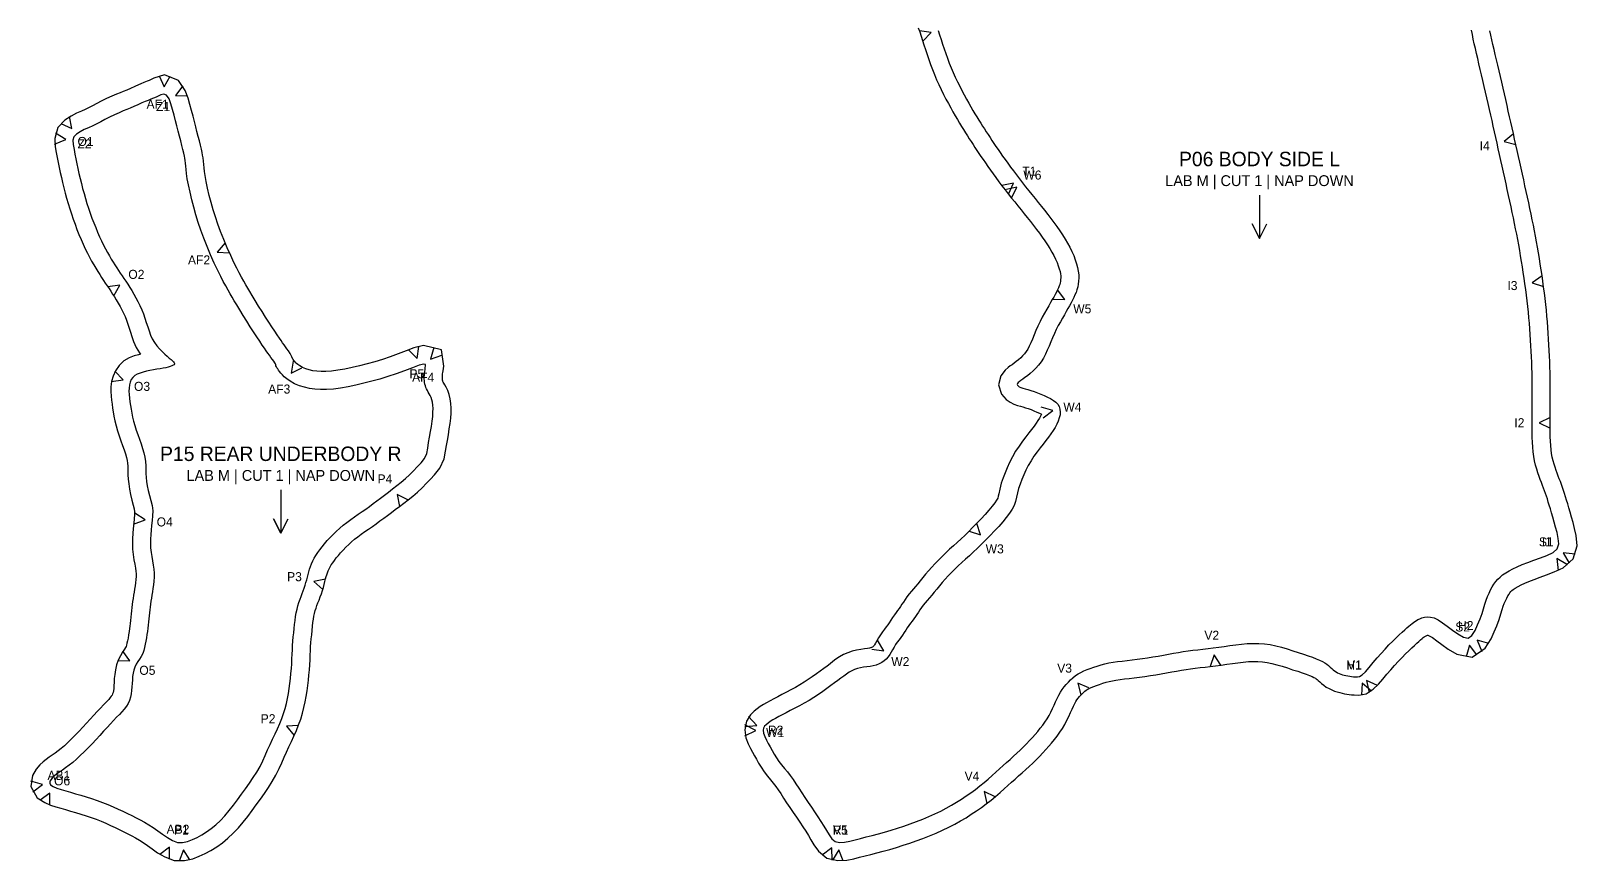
# Model space of a CAD drawing. Header units: millimetres. Extents: x 10 to 1500, y 0 to 642.
# Drawn here: x 759.7 to 1188.1, y -0.1 to 229.9 of the extents above; entities that cross this region are included whole.
import ezdxf
from ezdxf.enums import TextEntityAlignment as Align

# ---------------------------------------------------------------- set-up
doc = ezdxf.new("R2010")
doc.units = ezdxf.units.MM
for name, color, linetype in [('CUT', 1, 'Continuous'), ('LABEL', 7, 'Continuous'), ('NOTCH', 3, 'Continuous'), ('STITCH_REF', 8, 'Continuous')]:
    doc.layers.add(name, color=color, linetype=linetype)

msp = doc.modelspace()

# ---------------------------------------------------------------- linework, layer by layer
at = {"layer": 'CUT'}
msp.add_lwpolyline([(1005.55, 230.77), (1005.95, 229.65), (1006.34, 228.48), (1006.73, 227.28), (1007.14, 226.03), (1007.56, 224.73), (1008, 223.38), (1008.47, 222.01), (1008.97, 220.61), (1009.5, 219.21), (1010.06, 217.8), (1010.65, 216.4), (1011.27, 215.02), (1011.91, 213.66), (1012.57, 212.33), (1013.23, 211.04), (1013.9, 209.8), (1014.55, 208.61), (1015.18, 207.47), (1015.8, 206.39), (1016.4, 205.36), (1016.99, 204.38), (1017.55, 203.45), (1018.1, 202.56), (1018.63, 201.7), (1019.16, 200.87), (1019.69, 200.05), (1020.21, 199.24), (1020.74, 198.43), (1021.27, 197.63), (1021.81, 196.81), (1022.36, 195.98), (1022.93, 195.13), (1023.53, 194.25), (1024.17, 193.32), (1024.84, 192.36), (1025.55, 191.36), (1026.29, 190.33), (1027.08, 189.25), (1027.89, 188.14), (1028.74, 187.01), (1029.61, 185.87), (1030.5, 184.73), (1031.39, 183.61), (1032.27, 182.51), (1033.16, 181.42), (1034.03, 180.34), (1034.9, 179.26), (1035.77, 178.18), (1036.63, 177.1), (1037.48, 176.02), (1038.31, 174.93), (1039.12, 173.85), (1039.9, 172.79), (1040.63, 171.73), (1041.34, 170.67), (1041.99, 169.64), (1042.58, 168.65), (1043.1, 167.67), (1043.58, 166.69), (1044, 165.73), (1044.36, 164.82), (1044.63, 163.98), (1044.83, 163.23), (1044.96, 162.59), (1045.02, 162.04), (1045.03, 161.53), (1045, 161), (1044.94, 160.52), (1044.86, 160.1), (1044.75, 159.69), (1044.59, 159.24), (1044.38, 158.72), (1044.12, 158.15), (1043.82, 157.53), (1043.48, 156.87), (1043.1, 156.18), (1042.69, 155.45), (1042.23, 154.65), (1041.71, 153.76), (1041.14, 152.77), (1040.54, 151.7), (1039.93, 150.56), (1039.32, 149.37), (1038.73, 148.13), (1038.17, 146.88), (1037.65, 145.66), (1037.17, 144.51), (1036.73, 143.47), (1036.3, 142.56), (1035.88, 141.77), (1035.45, 141.08), (1034.98, 140.45), (1034.48, 139.87), (1033.93, 139.32), (1033.34, 138.8), (1032.72, 138.3), (1032.11, 137.84), (1031.56, 137.43), (1031.06, 137.08), (1030.48, 136.66), (1029.59, 135.91), (1028.44, 134.38), (1027.82, 131.83), (1028.59, 129.25), (1029.91, 127.76), (1031.02, 127), (1032.07, 126.49), (1033.05, 126.16), (1033.84, 125.94), (1034.52, 125.74), (1035.25, 125.51), (1036.03, 125.25), (1036.82, 124.97), (1037.62, 124.66), (1038.43, 124.31), (1039.18, 123.97), (1039.7, 123.7), (1039.46, 123.18), (1039.13, 122.58), (1038.72, 121.92), (1038.21, 121.18), (1037.63, 120.37), (1036.96, 119.5), (1036.2, 118.53), (1035.34, 117.43), (1034.41, 116.2), (1033.47, 114.86), (1032.54, 113.43), (1031.66, 111.91), (1030.86, 110.35), (1030.18, 108.83), (1029.61, 107.42), (1029.08, 106.07), (1028.54, 104.56), (1028.13, 102.95), (1027.9, 101.68), (1027.74, 100.96), (1027.56, 100.48), (1027.26, 99.91), (1026.75, 99.15), (1026.03, 98.2), (1025.13, 97.11), (1024.13, 95.96), (1023.03, 94.76), (1021.89, 93.57), (1020.71, 92.38), (1019.56, 91.23), (1018.45, 90.14), (1017.41, 89.15), (1016.37, 88.2), (1015.31, 87.25), (1014.24, 86.29), (1013.18, 85.31), (1012.14, 84.31), (1011.13, 83.29), (1010.18, 82.29), (1009.29, 81.31), (1008.44, 80.35), (1007.61, 79.41), (1006.82, 78.47), (1006.08, 77.57), (1005.41, 76.74), (1004.81, 76.01), (1004.25, 75.34), (1003.67, 74.66), (1003.04, 73.91), (1002.43, 73.1), (1001.89, 72.32), (1001.44, 71.64), (1001.03, 71.03), (1000.64, 70.45), (1000.25, 69.88), (999.84, 69.3), (999.41, 68.72), (998.94, 68.08), (998.42, 67.36), (997.92, 66.61), (997.48, 65.93), (997.09, 65.35), (996.7, 64.8), (996.23, 64.18), (995.66, 63.41), (995.09, 62.55), (994.57, 61.73), (994.11, 60.93), (993.74, 60.26), (993.48, 59.82), (993.3, 59.58), (993.15, 59.41), (993.01, 59.28), (992.84, 59.17), (992.62, 59.05), (992.36, 58.95), (992.01, 58.86), (991.48, 58.77), (990.69, 58.68), (989.67, 58.55), (988.49, 58.34), (987.27, 58.04), (986.06, 57.62), (984.88, 57.09), (983.76, 56.46), (982.77, 55.79), (981.92, 55.16), (981.12, 54.55), (980.29, 53.93), (979.38, 53.27), (978.39, 52.54), (977.33, 51.77), (976.21, 50.96), (975.08, 50.17), (973.95, 49.43), (972.78, 48.72), (971.54, 48.02), (970.28, 47.33), (969.03, 46.67), (967.81, 46.03), (966.64, 45.43), (965.54, 44.86), (964.51, 44.3), (963.55, 43.77), (962.66, 43.25), (961.8, 42.7), (960.94, 42.1), (960.08, 41.4), (959.09, 40.42), (957.94, 38.67), (957.47, 36.21), (957.82, 34.04), (958.42, 32.41), (959.05, 31.12), (959.64, 30.04), (960.19, 29.08), (960.73, 28.11), (961.33, 27.05), (962.03, 25.86), (962.86, 24.61), (963.76, 23.4), (964.64, 22.35), (965.4, 21.44), (966.08, 20.58), (966.74, 19.64), (967.45, 18.57), (968.24, 17.34), (969.09, 16.03), (969.99, 14.69), (970.89, 13.35), (971.8, 12.02), (972.71, 10.69), (973.57, 9.41), (974.38, 8.17), (975.13, 6.97), (975.84, 5.77), (976.64, 4.41), (977.91, 2.6), (980.25, 0.73), (983.25, 0), (985.74, 0.14), (987.68, 0.52), (989.29, 0.93), (990.81, 1.31), (992.38, 1.71), (994.06, 2.14), (995.82, 2.6), (997.64, 3.12), (999.5, 3.67), (1001.35, 4.25), (1003.19, 4.86), (1005.02, 5.5), (1006.85, 6.16), (1008.68, 6.86), (1010.5, 7.62), (1012.29, 8.42), (1014.02, 9.26), (1015.69, 10.12), (1017.27, 11.01), (1018.79, 11.91), (1020.26, 12.84), (1021.68, 13.79), (1023.06, 14.76), (1024.4, 15.76), (1025.72, 16.77), (1027, 17.81), (1028.22, 18.86), (1029.36, 19.87), (1030.41, 20.83), (1031.41, 21.73), (1032.39, 22.6), (1033.36, 23.47), (1034.34, 24.34), (1035.33, 25.23), (1036.31, 26.12), (1037.29, 27.04), (1038.24, 27.97), (1039.16, 28.9), (1040.04, 29.84), (1040.89, 30.76), (1041.71, 31.68), (1042.5, 32.6), (1043.28, 33.54), (1044.05, 34.53), (1044.79, 35.57), (1045.49, 36.65), (1046.14, 37.77), (1046.74, 38.89), (1047.28, 39.99), (1047.75, 41.02), (1048.18, 41.97), (1048.56, 42.83), (1048.92, 43.56), (1049.23, 44.14), (1049.52, 44.59), (1049.83, 45), (1050.24, 45.47), (1050.75, 46.01), (1051.27, 46.53), (1051.71, 46.94), (1052.05, 47.23), (1052.39, 47.45), (1052.86, 47.7), (1053.48, 47.99), (1054.19, 48.29), (1054.93, 48.57), (1055.75, 48.85), (1056.66, 49.15), (1057.59, 49.43), (1058.45, 49.67), (1059.33, 49.86), (1060.33, 50.02), (1061.46, 50.18), (1062.7, 50.34), (1064.02, 50.5), (1065.4, 50.67), (1066.84, 50.85), (1068.33, 51.05), (1069.86, 51.27), (1071.38, 51.51), (1072.89, 51.77), (1074.37, 52.03), (1075.78, 52.29), (1077.14, 52.54), (1078.46, 52.77), (1079.75, 52.97), (1081.02, 53.16), (1082.29, 53.33), (1083.62, 53.49), (1085.01, 53.66), (1086.45, 53.83), (1087.93, 54.01), (1089.47, 54.21), (1091.03, 54.43), (1092.6, 54.65), (1094.13, 54.86), (1095.6, 55.03), (1097.02, 55.15), (1098.38, 55.21), (1099.67, 55.19), (1100.93, 55.1), (1102.2, 54.92), (1103.52, 54.65), (1104.9, 54.3), (1106.34, 53.87), (1107.81, 53.41), (1109.28, 52.92), (1110.68, 52.46), (1111.95, 52.03), (1113.05, 51.65), (1113.95, 51.3), (1114.65, 51.01), (1115.19, 50.74), (1115.57, 50.53), (1115.81, 50.37), (1116.05, 50.18), (1116.36, 49.91), (1116.77, 49.54), (1117.29, 49.09), (1117.9, 48.6), (1118.6, 48.11), (1119.35, 47.67), (1120.11, 47.3), (1120.87, 46.99), (1121.61, 46.75), (1122.32, 46.55), (1123.01, 46.39), (1123.68, 46.26), (1124.32, 46.16), (1124.95, 46.07), (1125.59, 45.99), (1126.35, 45.92), (1127.61, 45.88), (1129.62, 46.27), (1131.6, 47.48), (1133.07, 48.91), (1134.28, 50.3), (1135.4, 51.63), (1136.48, 52.9), (1137.54, 54.1), (1138.58, 55.25), (1139.58, 56.31), (1140.54, 57.29), (1141.43, 58.18), (1142.26, 58.97), (1143, 59.66), (1143.66, 60.26), (1144.23, 60.77), (1144.72, 61.19), (1145.14, 61.54), (1145.46, 61.81), (1145.69, 61.98), (1145.87, 62.1), (1146.04, 62.21), (1146.24, 62.32), (1146.47, 62.42), (1146.66, 62.49), (1146.74, 62.52), (1146.74, 62.52), (1146.75, 62.51), (1147.14, 62.33), (1147.98, 61.79), (1149.19, 60.91), (1150.64, 59.85), (1152.34, 58.64), (1154.78, 57.18), (1158.98, 56.41), (1162.65, 58.85), (1164.23, 61.45), (1165.11, 63.39), (1165.84, 65.11), (1166.49, 66.82), (1166.98, 68.39), (1167.32, 69.61), (1167.61, 70.53), (1167.9, 71.29), (1168.22, 72), (1168.58, 72.73), (1168.93, 73.4), (1169.22, 73.88), (1169.47, 74.23), (1169.74, 74.54), (1170.03, 74.82), (1170.38, 75.1), (1170.93, 75.46), (1171.74, 75.93), (1172.63, 76.43), (1173.57, 76.9), (1174.72, 77.38), (1176.17, 77.94), (1177.82, 78.55), (1179.64, 79.21), (1181.7, 79.99), (1184.22, 81.18), (1186.96, 83.63), (1188.08, 87.25), (1187.82, 90.08), (1187.38, 92.05), (1186.96, 93.68), (1186.56, 95.16), (1186.17, 96.53), (1185.81, 97.77), (1185.47, 98.89), (1185.17, 99.91), (1184.88, 100.85), (1184.61, 101.73), (1184.33, 102.59), (1184.05, 103.43), (1183.75, 104.24), (1183.45, 105.03), (1183.15, 105.81), (1182.84, 106.58), (1182.55, 107.36), (1182.25, 108.15), (1181.97, 108.99), (1181.69, 109.89), (1181.44, 110.83), (1181.21, 111.8), (1181.03, 112.81), (1180.88, 113.87), (1180.77, 115.01), (1180.69, 116.22), (1180.63, 117.47), (1180.6, 118.74), (1180.59, 120.02), (1180.59, 121.32), (1180.6, 122.63), (1180.61, 123.95), (1180.63, 125.29), (1180.64, 126.65), (1180.66, 128.02), (1180.66, 129.42), (1180.66, 130.84), (1180.65, 132.28), (1180.63, 133.75), (1180.6, 135.24), (1180.56, 136.76), (1180.51, 138.29), (1180.45, 139.83), (1180.37, 141.39), (1180.29, 142.96), (1180.2, 144.53), (1180.1, 146.12), (1179.98, 147.71), (1179.86, 149.31), (1179.72, 150.91), (1179.56, 152.52), (1179.39, 154.12), (1179.21, 155.73), (1179.02, 157.34), (1178.81, 158.95), (1178.59, 160.55), (1178.36, 162.14), (1178.12, 163.72), (1177.88, 165.29), (1177.63, 166.86), (1177.37, 168.41), (1177.1, 169.95), (1176.83, 171.48), (1176.55, 173.01), (1176.26, 174.53), (1175.97, 176.05), (1175.66, 177.58), (1175.35, 179.12), (1175.02, 180.67), (1174.68, 182.23), (1174.34, 183.81), (1173.99, 185.4), (1173.64, 187.01), (1173.28, 188.63), (1172.92, 190.26), (1172.55, 191.89), (1172.19, 193.52), (1171.84, 195.13), (1171.48, 196.74), (1171.13, 198.33), (1170.78, 199.9), (1170.43, 201.47), (1170.08, 203.03), (1169.74, 204.59), (1169.38, 206.15), (1169.03, 207.72), (1168.67, 209.29), (1168.3, 210.88), (1167.94, 212.47), (1167.57, 214.07), (1167.19, 215.67), (1166.82, 217.26), (1166.46, 218.83), (1166.1, 220.38), (1165.75, 221.89), (1165.41, 223.35), (1165.09, 224.77), (1164.78, 226.13), (1164.49, 227.45), (1164.21, 228.72), (1163.95, 229.95)], dxfattribs=at)
msp.add_lwpolyline([(832.28, 139), (832.05, 139.63), (831.59, 140.51), (831.1, 141.26), (830.66, 141.86), (830.26, 142.4), (829.87, 142.94), (829.46, 143.51), (829.03, 144.13), (828.56, 144.82), (827.98, 145.68), (827.27, 146.73), (826.46, 147.94), (825.61, 149.23), (824.72, 150.62), (823.77, 152.12), (822.79, 153.67), (821.85, 155.2), (821.03, 156.56), (820.37, 157.67), (819.83, 158.61), (819.3, 159.54), (818.74, 160.54), (818.11, 161.67), (817.45, 162.87), (816.76, 164.17), (815.99, 165.73), (815.09, 167.65), (814.11, 169.83), (813.16, 172.09), (812.3, 174.29), (811.54, 176.37), (810.86, 178.39), (810.24, 180.37), (809.67, 182.35), (809.16, 184.34), (808.69, 186.33), (808.28, 188.23), (807.98, 189.81), (807.8, 190.98), (807.7, 191.94), (807.62, 192.9), (807.53, 193.86), (807.42, 194.72), (807.3, 195.48), (807.16, 196.25), (806.96, 197.15), (806.7, 198.23), (806.4, 199.44), (806.07, 200.69), (805.74, 202), (805.39, 203.38), (805.02, 204.82), (804.64, 206.31), (804.23, 207.86), (803.78, 209.48), (803.27, 211.24), (802.49, 213.39), (800.63, 216.19), (796.77, 217.7), (793.82, 216.84), (792.85, 216.32), (792.52, 216.18), (791.93, 215.95), (791.05, 215.62), (790.22, 215.25), (789.5, 214.94), (788.48, 214.53), (787.32, 213.99), (786.26, 213.51), (785.29, 213.1), (784.5, 212.78), (783.47, 212.4), (782.14, 211.82), (780.71, 211.17), (779.24, 210.45), (777.95, 209.77), (776.75, 209.16), (775.66, 208.57), (774.78, 208.13), (773.74, 207.69), (772.36, 207.09), (770.88, 206.32), (769.16, 205.22), (767.18, 203.13), (766.34, 200.13), (766.49, 197.81), (766.76, 196.21), (767.03, 194.82), (767.29, 193.47), (767.57, 192.1), (767.87, 190.71), (768.18, 189.3), (768.51, 187.88), (768.86, 186.44), (769.23, 185), (769.62, 183.55), (770.03, 182.09), (770.47, 180.64), (770.94, 179.19), (771.44, 177.75), (771.95, 176.32), (772.49, 174.91), (773.05, 173.52), (773.63, 172.16), (774.21, 170.84), (774.8, 169.57), (775.39, 168.36), (775.98, 167.21), (776.56, 166.12), (777.13, 165.1), (777.7, 164.13), (778.25, 163.22), (778.79, 162.38), (779.3, 161.58), (779.82, 160.79), (780.34, 160), (780.87, 159.24), (781.37, 158.51), (781.86, 157.78), (782.35, 157.01), (782.87, 156.21), (783.38, 155.37), (783.91, 154.48), (784.43, 153.55), (784.93, 152.62), (785.39, 151.7), (785.8, 150.75), (786.19, 149.74), (786.58, 148.66), (786.96, 147.54), (787.33, 146.4), (787.71, 145.23), (788.18, 143.85), (788.88, 142.23), (789.84, 140.68), (790.1, 140.35), (789.52, 140.2), (788.33, 139.84), (786.99, 139.31), (785.51, 138.45), (784.16, 137.2), (783.16, 135.75), (782.48, 134.24), (782.09, 132.75), (781.91, 131.33), (781.88, 130), (781.94, 128.75), (782.07, 127.57), (782.22, 126.46), (782.38, 125.41), (782.54, 124.32), (782.74, 123.13), (782.99, 121.84), (783.31, 120.5), (783.7, 119.12), (784.14, 117.73), (784.62, 116.36), (785.1, 115.06), (785.54, 113.86), (785.91, 112.74), (786.21, 111.73), (786.4, 110.88), (786.5, 110.15), (786.54, 109.33), (786.54, 108.21), (786.6, 106.93), (786.7, 105.7), (786.83, 104.41), (787.04, 102.98), (787.34, 101.45), (787.72, 99.93), (788.09, 98.54), (788.36, 97.45), (788.47, 96.65), (788.46, 95.85), (788.35, 94.77), (788.2, 93.45), (788.05, 92.05), (787.94, 90.65), (787.87, 89.25), (787.85, 87.81), (787.9, 86.33), (788.04, 84.83), (788.26, 83.4), (788.5, 82.11), (788.71, 81.03), (788.84, 80.2), (788.89, 79.5), (788.88, 78.74), (788.82, 77.88), (788.72, 77), (788.61, 76.13), (788.47, 75.26), (788.33, 74.39), (788.18, 73.52), (788.04, 72.65), (787.92, 71.78), (787.8, 70.95), (787.69, 70.13), (787.58, 69.26), (787.48, 68.35), (787.39, 67.43), (787.31, 66.55), (787.24, 65.72), (787.17, 64.99), (787.07, 64.29), (786.93, 63.47), (786.78, 62.56), (786.63, 61.68), (786.49, 60.89), (786.35, 60.22), (786.22, 59.71), (786.1, 59.37), (785.95, 59.08), (785.64, 58.59), (785.13, 57.81), (784.51, 56.77), (783.92, 55.55), (783.45, 54.23), (783.13, 52.89), (782.94, 51.62), (782.84, 50.46), (782.78, 49.42), (782.73, 48.48), (782.67, 47.69), (782.59, 47.07), (782.49, 46.61), (782.36, 46.24), (782.2, 45.88), (782, 45.54), (781.72, 45.17), (781.28, 44.67), (780.64, 44), (779.85, 43.2), (778.98, 42.29), (778.07, 41.31), (777.13, 40.28), (776.15, 39.21), (775.14, 38.1), (774.1, 36.96), (773.06, 35.84), (772.02, 34.76), (770.99, 33.72), (769.97, 32.73), (769.01, 31.83), (768.12, 31.07), (767.29, 30.41), (766.46, 29.8), (765.62, 29.22), (764.78, 28.64), (763.95, 28.04), (763.1, 27.38), (762.17, 26.56), (761.17, 25.39), (760.2, 23.61), (759.74, 20.53), (761.44, 17.45), (763.59, 16.07), (765.2, 15.4), (766.61, 14.93), (767.98, 14.52), (769.34, 14.13), (770.72, 13.74), (772.13, 13.33), (773.56, 12.91), (775, 12.46), (776.42, 11.98), (777.81, 11.47), (779.18, 10.93), (780.51, 10.36), (781.81, 9.77), (783.09, 9.16), (784.33, 8.57), (785.51, 8), (786.6, 7.45), (787.66, 6.9), (788.72, 6.32), (789.78, 5.7), (790.86, 5.01), (792.01, 4.21), (793.31, 3.28), (794.82, 2.21), (796.79, 1.02), (799.43, 0.06), (802.29, 0), (804.59, 0.55), (806.38, 1.21), (808, 1.95), (809.61, 2.8), (811.2, 3.8), (812.77, 4.94), (814.3, 6.21), (815.78, 7.61), (817.2, 9.11), (818.55, 10.68), (819.82, 12.28), (821.02, 13.88), (822.17, 15.47), (823.3, 17.05), (824.41, 18.64), (825.51, 20.26), (826.6, 21.96), (827.61, 23.73), (828.49, 25.49), (829.23, 27.14), (829.88, 28.66), (830.53, 30.09), (831.19, 31.52), (831.9, 32.99), (832.6, 34.51), (833.28, 36.07), (833.9, 37.64), (834.47, 39.23), (834.96, 40.83), (835.37, 42.42), (835.71, 43.97), (836, 45.51), (836.24, 47.03), (836.43, 48.52), (836.6, 49.97), (836.74, 51.4), (836.87, 52.83), (836.97, 54.25), (837.05, 55.64), (837.11, 56.97), (837.16, 58.2), (837.21, 59.33), (837.29, 60.39), (837.4, 61.46), (837.52, 62.59), (837.65, 63.78), (837.76, 64.95), (837.87, 65.99), (837.98, 66.9), (838.13, 67.72), (838.31, 68.51), (838.51, 69.28), (838.73, 70), (838.98, 70.69), (839.26, 71.43), (839.57, 72.22), (839.89, 73.06), (840.2, 73.93), (840.49, 74.82), (840.75, 75.7), (840.98, 76.55), (841.18, 77.36), (841.36, 78.09), (841.52, 78.7), (841.68, 79.22), (841.87, 79.74), (842.1, 80.31), (842.36, 80.88), (842.63, 81.4), (842.95, 81.93), (843.34, 82.54), (843.81, 83.2), (844.34, 83.89), (844.91, 84.6), (845.54, 85.33), (846.24, 86.07), (846.99, 86.84), (847.77, 87.6), (848.58, 88.34), (849.42, 89.05), (850.31, 89.75), (851.25, 90.45), (852.25, 91.16), (853.29, 91.89), (854.35, 92.63), (855.4, 93.37), (856.44, 94.13), (857.49, 94.9), (858.53, 95.68), (859.59, 96.47), (860.67, 97.28), (861.81, 98.14), (863, 99.04), (864.24, 100.01), (865.51, 101.04), (866.81, 102.14), (868.11, 103.34), (869.33, 104.58), (870.41, 105.73), (871.57, 106.95), (873.06, 108.78), (874.2, 111.3), (874.61, 113.49), (874.84, 115.01), (875.1, 116.43), (875.4, 118.01), (875.65, 119.62), (875.86, 121.15), (876.02, 122.6), (876.12, 124), (876.15, 125.35), (876.09, 126.66), (875.92, 127.94), (875.63, 129.16), (875.24, 130.25), (874.81, 131.16), (874.43, 131.84), (874.15, 132.32), (873.98, 132.62), (873.89, 132.8), (873.83, 132.94), (873.8, 133.03), (873.78, 133.1), (873.76, 133.24), (873.73, 133.44), (873.72, 133.66), (873.72, 133.9), (873.73, 134.2), (873.76, 134.56), (873.79, 134.92), (873.84, 135.26), (873.93, 135.72), (874.15, 137), (873.52, 141.58), (868.46, 142.74), (865.84, 142.06), (863.72, 141.29), (861.49, 140.45), (859.26, 139.63), (857.1, 138.9), (854.98, 138.25), (852.86, 137.67), (850.75, 137.12), (848.7, 136.64), (846.71, 136.23), (844.78, 135.9), (842.99, 135.66), (841.44, 135.53), (840.13, 135.52), (838.96, 135.6), (837.84, 135.76), (836.81, 135.99), (835.87, 136.29), (834.99, 136.66), (834.21, 137.09), (833.64, 137.47), (833.33, 137.73), (833.1, 137.98), (832.82, 138.3), (832.55, 138.62), (832.37, 138.87), (832.28, 139)], close=True, dxfattribs=at)
at = {"layer": 'LABEL'}
for points in [[(1100.1, 184.42), (1100.1, 172.42), (1098.1, 176.42), (1100.1, 172.42), (1102.1, 176.42)], [(828.96, 102.74), (828.96, 90.74), (826.96, 94.74), (828.96, 90.74), (830.96, 94.74)]]:
    msp.add_lwpolyline(points, dxfattribs=at)
at = {"layer": 'NOTCH'}
for points in [[(1006.81, 227.06), (1009.18, 229.43), (1005.86, 229.91)], [(795.28, 217.49), (796.63, 214.42), (798.28, 217.34)], [(801.83, 214.65), (799.79, 211.99), (803.14, 211.96)], [(768.06, 204.27), (771.11, 202.89), (770.38, 206.16)], [(766.27, 198.56), (769.39, 199.78), (766.54, 201.55)], [(1170.46, 201.37), (1167.85, 199.26), (1171.11, 198.44)], [(1030.53, 184.68), (1031.99, 187.7), (1028.7, 187.06)], [(1031.42, 183.55), (1032.86, 186.59), (1029.57, 185.91)], [(813.52, 171.21), (811.36, 168.64), (814.71, 168.45)], [(782.68, 156.53), (784.36, 159.43), (781.03, 159.03)], [(1178.38, 162.03), (1175.62, 160.13), (1178.8, 159.06)], [(1042.78, 155.54), (1046.13, 155.48), (1044.18, 158.2)], [(864.37, 141.58), (866.71, 139.18), (867.22, 142.49)], [(871.35, 142.16), (870.4, 138.94), (873.54, 140.11)], [(832.41, 138.39), (831.82, 135.08), (834.81, 136.59)], [(782, 132.81), (785.33, 133.24), (782.99, 135.65)], [(1040.17, 122.7), (1042.85, 124.71), (1039.63, 125.65)], [(1180.59, 122.82), (1177.59, 121.33), (1180.58, 119.82)], [(864.19, 99.96), (861.17, 101.42), (861.81, 98.13)], [(788.19, 93.28), (791.34, 94.45), (788.51, 96.26)], [(1019.66, 91.32), (1022.84, 90.27), (1021.77, 93.45)], [(1185.4, 82), (1182.51, 83.72), (1182.87, 80.38)], [(1187.59, 84.92), (1184.26, 85.33), (1185.93, 82.42)], [(841.36, 78), (838.08, 77.31), (840.6, 75.1)], [(992.66, 58.57), (995.99, 58.18), (994.3, 61.08)], [(1163.67, 60.14), (1160.44, 61.05), (1161.65, 57.92)], [(783.8, 55.45), (787.15, 55.35), (785.22, 58.09)], [(1089.42, 54.2), (1087.55, 56.99), (1086.44, 53.83)], [(1160.32, 57.07), (1158.28, 59.73), (1157.37, 56.5)], [(1052.83, 47.93), (1049.73, 49.2), (1050.58, 45.96)], [(1131.12, 46.99), (1128.57, 49.17), (1128.36, 45.82)], [(1132.83, 48.52), (1129.78, 49.9), (1130.51, 46.63)], [(957.47, 37.2), (960.81, 37.49), (958.57, 39.99)], [(833.85, 37.45), (830.5, 37.22), (832.7, 34.68)], [(957.56, 34.59), (960.55, 36.11), (957.53, 37.59)], [(760.3, 19.06), (762.97, 21.09), (759.74, 22.01)], [(764.99, 15.38), (765.01, 18.73), (762.32, 16.73)], [(1026.89, 17.7), (1023.85, 19.12), (1024.54, 15.84)], [(798.13, 0.4), (798.09, 3.75), (795.43, 1.71)], [(803.78, 0.2), (801.97, 3.02), (800.8, -0.12)], [(981.68, 0.17), (981.64, 3.53), (978.98, 1.48)], [(984.8, -0.07), (983.54, 3.04), (981.81, 0.17)]]:
    msp.add_lwpolyline(points, dxfattribs=at)
at = {"layer": 'STITCH_REF'}
msp.add_lwpolyline([(1011.08, 230.06), (1011.49, 228.83), (1011.9, 227.56), (1012.31, 226.28), (1012.74, 224.97), (1013.19, 223.66), (1013.66, 222.34), (1014.16, 221.02), (1014.68, 219.7), (1015.24, 218.4), (1015.82, 217.11), (1016.42, 215.83), (1017.04, 214.58), (1017.66, 213.36), (1018.3, 212.17), (1018.92, 211.03), (1019.53, 209.93), (1020.13, 208.89), (1020.71, 207.9), (1021.27, 206.96), (1021.82, 206.06), (1022.35, 205.2), (1022.87, 204.36), (1023.38, 203.55), (1023.89, 202.75), (1024.41, 201.96), (1024.92, 201.17), (1025.44, 200.38), (1025.97, 199.58), (1026.51, 198.76), (1027.08, 197.93), (1027.66, 197.07), (1028.28, 196.18), (1028.93, 195.24), (1029.62, 194.27), (1030.35, 193.25), (1031.11, 192.2), (1031.91, 191.12), (1032.73, 190.03), (1033.57, 188.92), (1034.43, 187.82), (1035.3, 186.73), (1036.17, 185.64), (1037.04, 184.56), (1037.92, 183.48), (1038.79, 182.4), (1039.67, 181.3), (1040.55, 180.2), (1041.43, 179.08), (1042.29, 177.96), (1043.14, 176.82), (1043.97, 175.68), (1044.77, 174.54), (1045.53, 173.4), (1046.26, 172.25), (1046.94, 171.1), (1047.56, 169.95), (1048.12, 168.79), (1048.62, 167.64), (1049.06, 166.51), (1049.43, 165.41), (1049.71, 164.35), (1049.9, 163.33), (1050.01, 162.37), (1050.03, 161.45), (1049.98, 160.57), (1049.88, 159.74), (1049.73, 158.96), (1049.52, 158.2), (1049.27, 157.47), (1048.97, 156.74), (1048.64, 156.02), (1048.28, 155.29), (1047.9, 154.54), (1047.49, 153.77), (1047.04, 152.97), (1046.55, 152.13), (1046.03, 151.24), (1045.48, 150.3), (1044.92, 149.3), (1044.36, 148.25), (1043.81, 147.15), (1043.27, 146.03), (1042.75, 144.88), (1042.26, 143.72), (1041.78, 142.57), (1041.29, 141.43), (1040.77, 140.32), (1040.21, 139.26), (1039.58, 138.26), (1038.89, 137.32), (1038.14, 136.46), (1037.35, 135.68), (1036.57, 134.98), (1035.8, 134.37), (1035.11, 133.84), (1034.5, 133.39), (1033.98, 133.02), (1033.56, 132.71), (1033.24, 132.45), (1033.05, 132.2), (1033, 131.96), (1033.06, 131.74), (1033.24, 131.54), (1033.54, 131.33), (1033.97, 131.13), (1034.52, 130.94), (1035.19, 130.75), (1035.95, 130.53), (1036.78, 130.27), (1037.66, 129.98), (1038.58, 129.65), (1039.51, 129.28), (1040.44, 128.89), (1041.36, 128.47), (1042.22, 128.03), (1043.02, 127.55), (1043.7, 127.03), (1044.25, 126.46), (1044.62, 125.8), (1044.82, 125.07), (1044.89, 124.3), (1044.84, 123.49), (1044.64, 122.66), (1044.33, 121.8), (1043.93, 120.93), (1043.46, 120.06), (1042.91, 119.19), (1042.3, 118.29), (1041.63, 117.38), (1040.91, 116.43), (1040.13, 115.44), (1039.3, 114.39), (1038.46, 113.26), (1037.61, 112.06), (1036.8, 110.81), (1036.05, 109.51), (1035.37, 108.19), (1034.78, 106.87), (1034.25, 105.57), (1033.76, 104.32), (1033.33, 103.1), (1033.02, 101.88), (1032.8, 100.69), (1032.54, 99.54), (1032.14, 98.44), (1031.56, 97.35), (1030.82, 96.24), (1029.95, 95.09), (1028.95, 93.88), (1027.85, 92.62), (1026.68, 91.35), (1025.47, 90.08), (1024.26, 88.86), (1023.08, 87.68), (1021.93, 86.55), (1020.81, 85.49), (1019.72, 84.49), (1018.65, 83.54), (1017.62, 82.6), (1016.61, 81.67), (1015.65, 80.74), (1014.73, 79.81), (1013.85, 78.88), (1013, 77.96), (1012.19, 77.04), (1011.4, 76.15), (1010.66, 75.27), (1009.96, 74.41), (1009.29, 73.59), (1008.67, 72.82), (1008.06, 72.11), (1007.49, 71.44), (1006.96, 70.79), (1006.47, 70.15), (1006.03, 69.51), (1005.61, 68.88), (1005.19, 68.25), (1004.77, 67.63), (1004.34, 67), (1003.9, 66.38), (1003.45, 65.77), (1002.99, 65.14), (1002.53, 64.51), (1002.09, 63.85), (1001.66, 63.18), (1001.2, 62.5), (1000.72, 61.83), (1000.23, 61.18), (999.75, 60.53), (999.29, 59.85), (998.86, 59.16), (998.46, 58.46), (998.07, 57.76), (997.66, 57.08), (997.21, 56.45), (996.69, 55.87), (996.11, 55.35), (995.45, 54.89), (994.71, 54.5), (993.91, 54.19), (993.07, 53.96), (992.19, 53.82), (991.29, 53.71), (990.4, 53.6), (989.53, 53.45), (988.7, 53.24), (987.9, 52.96), (987.13, 52.62), (986.39, 52.2), (985.66, 51.71), (984.91, 51.16), (984.12, 50.56), (983.27, 49.92), (982.34, 49.24), (981.34, 48.5), (980.26, 47.71), (979.1, 46.88), (977.89, 46.03), (976.62, 45.2), (975.3, 44.41), (973.97, 43.65), (972.65, 42.93), (971.35, 42.24), (970.11, 41.6), (968.95, 40.99), (967.88, 40.44), (966.91, 39.92), (966.04, 39.43), (965.26, 38.98), (964.57, 38.54), (963.96, 38.11), (963.43, 37.68), (962.99, 37.24), (962.67, 36.75), (962.55, 36.13), (962.68, 35.31), (963.02, 34.38), (963.49, 33.43), (964.01, 32.48), (964.55, 31.54), (965.09, 30.56), (965.66, 29.54), (966.28, 28.51), (966.95, 27.49), (967.68, 26.51), (968.48, 25.56), (969.29, 24.59), (970.09, 23.56), (970.87, 22.46), (971.64, 21.29), (972.43, 20.06), (973.26, 18.78), (974.13, 17.48), (975.03, 16.16), (975.94, 14.83), (976.85, 13.5), (977.74, 12.17), (978.6, 10.86), (979.4, 9.57), (980.15, 8.31), (980.86, 7.11), (981.59, 6.06), (982.51, 5.33), (983.71, 5.03), (985.11, 5.11), (986.59, 5.4), (988.07, 5.78), (989.58, 6.16), (991.16, 6.56), (992.8, 6.98), (994.5, 7.43), (996.25, 7.92), (998.03, 8.45), (999.81, 9.01), (1001.59, 9.6), (1003.35, 10.21), (1005.1, 10.84), (1006.83, 11.51), (1008.52, 12.21), (1010.18, 12.95), (1011.78, 13.73), (1013.31, 14.52), (1014.77, 15.34), (1016.17, 16.17), (1017.53, 17.03), (1018.85, 17.92), (1020.14, 18.82), (1021.39, 19.75), (1022.61, 20.69), (1023.79, 21.65), (1024.93, 22.62), (1026.02, 23.59), (1027.06, 24.53), (1028.07, 25.45), (1029.06, 26.34), (1030.04, 27.21), (1031.02, 28.07), (1031.97, 28.93), (1032.91, 29.79), (1033.83, 30.65), (1034.71, 31.51), (1035.57, 32.38), (1036.39, 33.25), (1037.18, 34.11), (1037.94, 34.97), (1038.67, 35.82), (1039.37, 36.67), (1040.03, 37.52), (1040.66, 38.39), (1041.24, 39.28), (1041.78, 40.21), (1042.29, 41.16), (1042.76, 42.12), (1043.2, 43.08), (1043.62, 44.02), (1044.03, 44.94), (1044.46, 45.83), (1044.92, 46.67), (1045.41, 47.46), (1045.96, 48.18), (1046.55, 48.84), (1047.16, 49.48), (1047.77, 50.1), (1048.41, 50.7), (1049.09, 51.26), (1049.83, 51.75), (1050.63, 52.18), (1051.46, 52.56), (1052.32, 52.93), (1053.22, 53.27), (1054.17, 53.6), (1055.16, 53.92), (1056.19, 54.23), (1057.26, 54.53), (1058.39, 54.77), (1059.57, 54.97), (1060.8, 55.14), (1062.08, 55.3), (1063.41, 55.47), (1064.79, 55.63), (1066.21, 55.81), (1067.65, 56), (1069.11, 56.21), (1070.57, 56.44), (1072.03, 56.69), (1073.47, 56.95), (1074.88, 57.21), (1076.28, 57.46), (1077.64, 57.7), (1078.99, 57.92), (1080.33, 58.11), (1081.67, 58.29), (1083.02, 58.45), (1084.41, 58.62), (1085.83, 58.79), (1087.3, 58.98), (1088.8, 59.17), (1090.35, 59.38), (1091.92, 59.6), (1093.5, 59.82), (1095.1, 60), (1096.7, 60.14), (1098.3, 60.21), (1099.89, 60.19), (1101.47, 60.07), (1103.06, 59.85), (1104.64, 59.52), (1106.23, 59.12), (1107.8, 58.66), (1109.35, 58.16), (1110.84, 57.67), (1112.26, 57.2), (1113.57, 56.76), (1114.76, 56.34), (1115.82, 55.94), (1116.73, 55.56), (1117.51, 55.18), (1118.18, 54.8), (1118.75, 54.42), (1119.24, 54.03), (1119.69, 53.64), (1120.1, 53.27), (1120.5, 52.92), (1120.89, 52.6), (1121.3, 52.32), (1121.72, 52.08), (1122.15, 51.87), (1122.6, 51.69), (1123.06, 51.53), (1123.55, 51.4), (1124.04, 51.28), (1124.55, 51.18), (1125.08, 51.1), (1125.6, 51.02), (1126.13, 50.96), (1126.66, 50.91), (1127.2, 50.9), (1127.79, 51.01), (1128.52, 51.45), (1129.43, 52.35), (1130.48, 53.55), (1131.59, 54.87), (1132.7, 56.17), (1133.81, 57.43), (1134.9, 58.64), (1135.97, 59.77), (1136.99, 60.82), (1137.95, 61.76), (1138.83, 62.61), (1139.62, 63.34), (1140.32, 63.98), (1140.94, 64.53), (1141.47, 64.99), (1141.95, 65.39), (1142.37, 65.73), (1142.75, 66.03), (1143.14, 66.29), (1143.55, 66.54), (1144, 66.79), (1144.51, 67.03), (1145.1, 67.25), (1145.78, 67.44), (1146.56, 67.54), (1147.44, 67.5), (1148.45, 67.24), (1149.58, 66.71), (1150.8, 65.91), (1152.13, 64.95), (1153.57, 63.9), (1155.08, 62.83), (1156.57, 61.94), (1157.9, 61.69), (1158.96, 62.4), (1159.8, 63.79), (1160.53, 65.39), (1161.2, 66.97), (1161.76, 68.45), (1162.18, 69.81), (1162.53, 71.05), (1162.89, 72.18), (1163.28, 73.2), (1163.7, 74.14), (1164.13, 75.01), (1164.57, 75.84), (1165.02, 76.61), (1165.53, 77.31), (1166.09, 77.97), (1166.73, 78.59), (1167.46, 79.17), (1168.31, 79.72), (1169.25, 80.27), (1170.3, 80.86), (1171.48, 81.44), (1172.85, 82.02), (1174.4, 82.62), (1176.1, 83.25), (1177.9, 83.9), (1179.74, 84.6), (1181.43, 85.4), (1182.6, 86.43), (1183.01, 87.77), (1182.87, 89.31), (1182.52, 90.89), (1182.13, 92.4), (1181.74, 93.82), (1181.37, 95.14), (1181.01, 96.35), (1180.68, 97.46), (1180.38, 98.47), (1180.1, 99.38), (1179.84, 100.23), (1179.59, 101.02), (1179.33, 101.77), (1179.07, 102.5), (1178.79, 103.23), (1178.49, 103.98), (1178.19, 104.76), (1177.87, 105.59), (1177.54, 106.49), (1177.21, 107.45), (1176.89, 108.49), (1176.59, 109.61), (1176.31, 110.79), (1176.09, 112.02), (1175.91, 113.29), (1175.79, 114.6), (1175.7, 115.94), (1175.63, 117.29), (1175.6, 118.64), (1175.59, 120), (1175.59, 121.34), (1175.6, 122.68), (1175.61, 124.02), (1175.63, 125.35), (1175.65, 126.7), (1175.66, 128.05), (1175.66, 129.43), (1175.66, 130.82), (1175.65, 132.23), (1175.63, 133.67), (1175.6, 135.13), (1175.56, 136.6), (1175.51, 138.1), (1175.45, 139.62), (1175.38, 141.14), (1175.3, 142.68), (1175.21, 144.22), (1175.11, 145.78), (1175, 147.33), (1174.87, 148.89), (1174.74, 150.45), (1174.59, 152.02), (1174.42, 153.58), (1174.25, 155.15), (1174.06, 156.72), (1173.85, 158.29), (1173.64, 159.85), (1173.41, 161.41), (1173.18, 162.96), (1172.94, 164.51), (1172.69, 166.05), (1172.44, 167.57), (1172.18, 169.09), (1171.91, 170.6), (1171.64, 172.1), (1171.35, 173.59), (1171.06, 175.09), (1170.76, 176.59), (1170.45, 178.1), (1170.13, 179.63), (1169.8, 181.17), (1169.46, 182.74), (1169.11, 184.33), (1168.75, 185.93), (1168.39, 187.55), (1168.03, 189.18), (1167.67, 190.81), (1167.31, 192.44), (1166.96, 194.05), (1166.6, 195.66), (1166.25, 197.25), (1165.9, 198.82), (1165.55, 200.39), (1165.21, 201.94), (1164.86, 203.49), (1164.51, 205.05), (1164.15, 206.61), (1163.79, 208.18), (1163.43, 209.76), (1163.07, 211.35), (1162.7, 212.94), (1162.32, 214.54), (1161.95, 216.13), (1161.59, 217.7), (1161.23, 219.25), (1160.88, 220.76), (1160.54, 222.24), (1160.21, 223.66), (1159.9, 225.04), (1159.61, 226.37), (1159.32, 227.66), (1159.06, 228.91), (1158.8, 230.15)], dxfattribs=at)
msp.add_lwpolyline([(775.71, 203.09), (774.52, 202.57), (773.38, 201.98), (772.38, 201.34), (771.66, 200.58), (771.38, 199.6), (771.46, 198.4), (771.68, 197.1), (771.93, 195.78), (772.2, 194.45), (772.47, 193.11), (772.75, 191.77), (773.05, 190.41), (773.37, 189.03), (773.71, 187.65), (774.06, 186.27), (774.44, 184.88), (774.83, 183.5), (775.25, 182.13), (775.69, 180.77), (776.15, 179.41), (776.64, 178.06), (777.15, 176.73), (777.68, 175.42), (778.22, 174.14), (778.77, 172.9), (779.32, 171.71), (779.87, 170.59), (780.41, 169.52), (780.94, 168.52), (781.47, 167.58), (781.99, 166.7), (782.5, 165.86), (783, 165.07), (783.5, 164.3), (783.99, 163.54), (784.49, 162.8), (784.99, 162.06), (785.51, 161.31), (786.03, 160.53), (786.56, 159.72), (787.1, 158.86), (787.67, 157.95), (788.23, 156.99), (788.81, 155.97), (789.38, 154.91), (789.92, 153.8), (790.42, 152.65), (790.88, 151.48), (791.3, 150.3), (791.7, 149.12), (792.08, 147.96), (792.46, 146.8), (792.85, 145.65), (793.32, 144.55), (793.94, 143.56), (794.65, 142.66), (795.38, 141.83), (796.1, 141.07), (796.8, 140.38), (797.46, 139.77), (798.05, 139.27), (798.55, 138.86), (798.94, 138.51), (799.23, 138.22), (799.41, 137.97), (799.5, 137.78), (799.49, 137.6), (799.38, 137.43), (799.15, 137.26), (798.81, 137.08), (798.34, 136.89), (797.77, 136.73), (797.1, 136.58), (796.35, 136.45), (795.52, 136.32), (794.62, 136.18), (793.68, 136.01), (792.72, 135.82), (791.77, 135.61), (790.85, 135.38), (789.98, 135.12), (789.19, 134.81), (788.51, 134.41), (787.96, 133.9), (787.53, 133.28), (787.21, 132.58), (787.01, 131.8), (786.91, 130.96), (786.89, 130.06), (786.93, 129.13), (787.03, 128.17), (787.17, 127.18), (787.32, 126.15), (787.48, 125.1), (787.66, 124.02), (787.88, 122.91), (788.15, 121.75), (788.49, 120.55), (788.88, 119.32), (789.33, 118.05), (789.8, 116.78), (790.26, 115.5), (790.68, 114.24), (791.05, 113), (791.33, 111.79), (791.49, 110.6), (791.54, 109.44), (791.54, 108.33), (791.59, 107.25), (791.68, 106.17), (791.8, 105.03), (791.97, 103.82), (792.23, 102.53), (792.56, 101.18), (792.94, 99.78), (793.28, 98.37), (793.47, 96.97), (793.46, 95.59), (793.32, 94.23), (793.17, 92.9), (793.03, 91.6), (792.93, 90.33), (792.87, 89.09), (792.85, 87.86), (792.9, 86.64), (793.01, 85.43), (793.19, 84.24), (793.41, 83.06), (793.64, 81.9), (793.82, 80.76), (793.89, 79.63), (793.87, 78.52), (793.8, 77.44), (793.69, 76.4), (793.55, 75.41), (793.41, 74.47), (793.26, 73.57), (793.12, 72.72), (792.99, 71.89), (792.87, 71.08), (792.76, 70.28), (792.65, 69.48), (792.54, 68.66), (792.45, 67.83), (792.37, 66.98), (792.3, 66.13), (792.22, 65.26), (792.14, 64.39), (792.01, 63.52), (791.86, 62.63), (791.71, 61.73), (791.56, 60.83), (791.4, 59.95), (791.22, 59.08), (791, 58.22), (790.7, 57.4), (790.31, 56.61), (789.84, 55.87), (789.36, 55.14), (788.91, 54.4), (788.54, 53.62), (788.25, 52.8), (788.04, 51.94), (787.91, 51.04), (787.83, 50.1), (787.77, 49.13), (787.72, 48.15), (787.64, 47.18), (787.52, 46.22), (787.32, 45.29), (787.02, 44.41), (786.64, 43.57), (786.17, 42.77), (785.61, 42.01), (784.96, 41.28), (784.23, 40.52), (783.45, 39.72), (782.62, 38.85), (781.74, 37.92), (780.82, 36.91), (779.85, 35.84), (778.83, 34.72), (777.77, 33.57), (776.69, 32.41), (775.6, 31.26), (774.5, 30.16), (773.41, 29.1), (772.35, 28.11), (771.31, 27.22), (770.32, 26.43), (769.36, 25.73), (768.48, 25.11), (767.66, 24.55), (766.94, 24.03), (766.3, 23.53), (765.75, 23.04), (765.31, 22.53), (765.01, 21.99), (764.93, 21.46), (765.2, 20.97), (765.91, 20.52), (766.94, 20.09), (768.13, 19.69), (769.39, 19.31), (770.71, 18.94), (772.09, 18.55), (773.53, 18.13), (775.02, 17.69), (776.54, 17.21), (778.07, 16.7), (779.59, 16.15), (781.08, 15.56), (782.53, 14.94), (783.92, 14.3), (785.24, 13.68), (786.5, 13.07), (787.71, 12.49), (788.87, 11.91), (790.02, 11.31), (791.19, 10.67), (792.39, 9.96), (793.62, 9.18), (794.89, 8.3), (796.2, 7.36), (797.56, 6.4), (798.96, 5.55), (800.36, 5.04), (801.76, 5.01), (803.13, 5.34), (804.48, 5.84), (805.8, 6.44), (807.1, 7.13), (808.41, 7.95), (809.7, 8.89), (810.98, 9.95), (812.25, 11.15), (813.49, 12.46), (814.69, 13.86), (815.86, 15.34), (817, 16.85), (818.11, 18.39), (819.21, 19.93), (820.29, 21.47), (821.34, 23.01), (822.32, 24.55), (823.2, 26.09), (823.97, 27.62), (824.65, 29.16), (825.31, 30.67), (825.98, 32.18), (826.68, 33.66), (827.37, 35.12), (828.04, 36.56), (828.66, 37.98), (829.22, 39.4), (829.72, 40.8), (830.15, 42.19), (830.51, 43.58), (830.81, 44.97), (831.07, 46.35), (831.29, 47.74), (831.47, 49.12), (831.63, 50.5), (831.76, 51.87), (831.88, 53.23), (831.98, 54.57), (832.05, 55.89), (832.11, 57.18), (832.16, 58.42), (832.22, 59.64), (832.31, 60.82), (832.42, 61.98), (832.55, 63.14), (832.68, 64.29), (832.79, 65.43), (832.9, 66.56), (833.04, 67.66), (833.23, 68.71), (833.45, 69.7), (833.7, 70.65), (833.98, 71.56), (834.28, 72.42), (834.6, 73.24), (834.91, 74.03), (835.2, 74.79), (835.47, 75.55), (835.72, 76.3), (835.94, 77.05), (836.14, 77.81), (836.33, 78.57), (836.52, 79.32), (836.71, 80.07), (836.94, 80.8), (837.2, 81.54), (837.51, 82.29), (837.86, 83.05), (838.25, 83.82), (838.7, 84.58), (839.21, 85.36), (839.78, 86.16), (840.41, 86.98), (841.09, 87.82), (841.82, 88.67), (842.61, 89.52), (843.46, 90.38), (844.34, 91.25), (845.28, 92.1), (846.26, 92.93), (847.27, 93.73), (848.32, 94.5), (849.37, 95.25), (850.42, 95.98), (851.46, 96.71), (852.48, 97.44), (853.5, 98.17), (854.51, 98.92), (855.54, 99.68), (856.58, 100.47), (857.67, 101.28), (858.79, 102.12), (859.95, 103.01), (861.13, 103.93), (862.32, 104.89), (863.5, 105.89), (864.64, 106.94), (865.73, 108.04), (866.77, 109.16), (867.81, 110.26), (868.77, 111.43), (869.39, 112.81), (869.68, 114.32), (869.9, 115.84), (870.19, 117.36), (870.47, 118.87), (870.71, 120.34), (870.89, 121.75), (871.04, 123.05), (871.12, 124.24), (871.15, 125.3), (871.11, 126.23), (871, 127.03), (870.83, 127.73), (870.62, 128.34), (870.36, 128.87), (870.09, 129.36), (869.82, 129.82), (869.57, 130.26), (869.35, 130.7), (869.16, 131.14), (869.01, 131.58), (868.89, 132.04), (868.81, 132.5), (868.75, 132.98), (868.72, 133.47), (868.71, 133.98), (868.74, 134.5), (868.78, 135.02), (868.83, 135.54), (868.91, 136.07), (869, 136.58), (869.09, 137.08), (869.03, 137.48), (868.54, 137.59), (867.33, 137.28), (865.45, 136.6), (863.23, 135.76), (860.92, 134.92), (858.63, 134.14), (856.38, 133.45), (854.15, 132.83), (851.95, 132.27), (849.77, 131.76), (847.63, 131.32), (845.54, 130.96), (843.53, 130.68), (841.66, 130.53), (839.97, 130.52), (838.42, 130.63), (836.95, 130.84), (835.52, 131.16), (834.13, 131.59), (832.8, 132.16), (831.6, 132.82), (830.62, 133.48), (829.92, 134.07), (829.41, 134.6), (828.99, 135.09), (828.63, 135.53), (828.34, 135.91), (828.1, 136.24), (827.9, 136.55), (827.74, 136.84), (827.63, 137.11), (827.55, 137.36), (827.46, 137.63), (827.28, 137.97), (826.99, 138.4), (826.62, 138.91), (826.22, 139.45), (825.81, 140.02), (825.38, 140.64), (824.92, 141.29), (824.43, 142), (823.84, 142.87), (823.11, 143.95), (822.29, 145.18), (821.42, 146.5), (820.51, 147.92), (819.54, 149.45), (818.54, 151.04), (817.58, 152.6), (816.74, 153.99), (816.06, 155.14), (815.49, 156.12), (814.95, 157.07), (814.37, 158.1), (813.73, 159.25), (813.04, 160.51), (812.31, 161.89), (811.49, 163.55), (810.54, 165.56), (809.53, 167.84), (808.53, 170.2), (807.62, 172.52), (806.82, 174.72), (806.1, 176.84), (805.45, 178.94), (804.85, 181.04), (804.31, 183.14), (803.81, 185.23), (803.38, 187.23), (803.05, 188.97), (802.84, 190.36), (802.73, 191.47), (802.64, 192.46), (802.56, 193.31), (802.47, 194.02), (802.38, 194.63), (802.26, 195.25), (802.09, 196.03), (801.85, 197.03), (801.55, 198.2), (801.23, 199.45), (800.9, 200.76), (800.54, 202.15), (800.18, 203.58), (799.8, 205.04), (799.4, 206.55), (798.97, 208.12), (798.51, 209.69), (797.99, 211.12), (797.33, 212.11), (796.53, 212.42), (795.72, 212.19), (795.03, 211.82), (794.39, 211.54), (793.71, 211.28), (792.97, 211), (792.22, 210.66), (791.41, 210.32), (790.47, 209.94), (789.39, 209.44), (788.26, 208.93), (787.23, 208.49), (786.32, 208.12), (785.33, 207.75), (784.17, 207.25), (782.85, 206.65), (781.51, 205.99), (780.25, 205.33), (779.07, 204.73), (777.98, 204.14), (776.88, 203.58), (775.71, 203.09)], close=True, dxfattribs=at)

# ---------------------------------------------------------------- texts
at = {"layer": 'LABEL'}
for s, height, p in [('AF1', 2.5, (794.84, 209.59)), ('Z1', 2.5, (796.35, 208.93)), ('Z2', 2.5, (774.58, 198.62)), ('O1', 2.5, (774.87, 199.28)), ('I4', 2.5, (1162.48, 198.06)), ('P06 BODY SIDE L', 4, (1100.1, 194.42)), ('T1', 2.5, (1036.34, 191.06)), ('W6', 2.5, (1037.18, 189.98)), ('LAB M | CUT 1 | NAP DOWN', 3, (1100.1, 188.42)), ('AF2', 2.5, (806.31, 166.45)), ('O2', 2.5, (788.95, 162.46)), ('I3', 2.5, (1170.17, 159.36)), ('W5', 2.5, (1051, 152.91)), ('P5', 2.5, (866.64, 134.92)), ('AF4', 2.5, (868.4, 133.94)), ('O3', 2.5, (790.52, 131.42)), ('AF3', 2.5, (828.53, 130.68)), ('W4', 2.5, (1048.26, 125.7)), ('I2', 2.5, (1172.09, 121.35)), ('P15 REAR UNDERBODY R', 4, (828.96, 112.74)), ('LAB M | CUT 1 | NAP DOWN', 3, (828.96, 106.74)), ('P4', 2.5, (857.81, 105.78)), ('O4', 2.5, (796.8, 93.86)), ('W3', 2.5, (1026.74, 86.39)), ('S1', 2.5, (1179.54, 88.34)), ('I1', 2.5, (1179.68, 88.37)), ('P3', 2.5, (832.75, 78.69)), ('S2', 2.5, (1156.37, 64.75)), ('H2', 2.5, (1157.23, 65.13)), ('V2', 2.5, (1086.86, 62.45)), ('W2', 2.5, (1000.59, 55.16)), ('O5', 2.5, (792, 52.74)), ('V3', 2.5, (1046.1, 53.34)), ('V1', 2.5, (1126.43, 54.24)), ('H1', 2.5, (1126.31, 54.17)), ('P2', 2.5, (825.43, 39.33)), ('W1', 2.5, (965.92, 35.47)), ('R2', 2.5, (966.05, 36.16)), ('AB1', 2.5, (767.49, 23.64)), ('O6', 2.5, (768.37, 22.11)), ('V4', 2.5, (1020.44, 23.43)), ('AB2', 2.5, (800.48, 8.7)), ('P1', 2.5, (801.39, 8.49)), ('V5', 2.5, (983.99, 8.52)), ('R1', 2.5, (984.03, 8.48))]:
    msp.add_text(s, height=height, dxfattribs=at).set_placement(p, align=Align.MIDDLE_CENTER)

doc.saveas('drawing.dxf')
